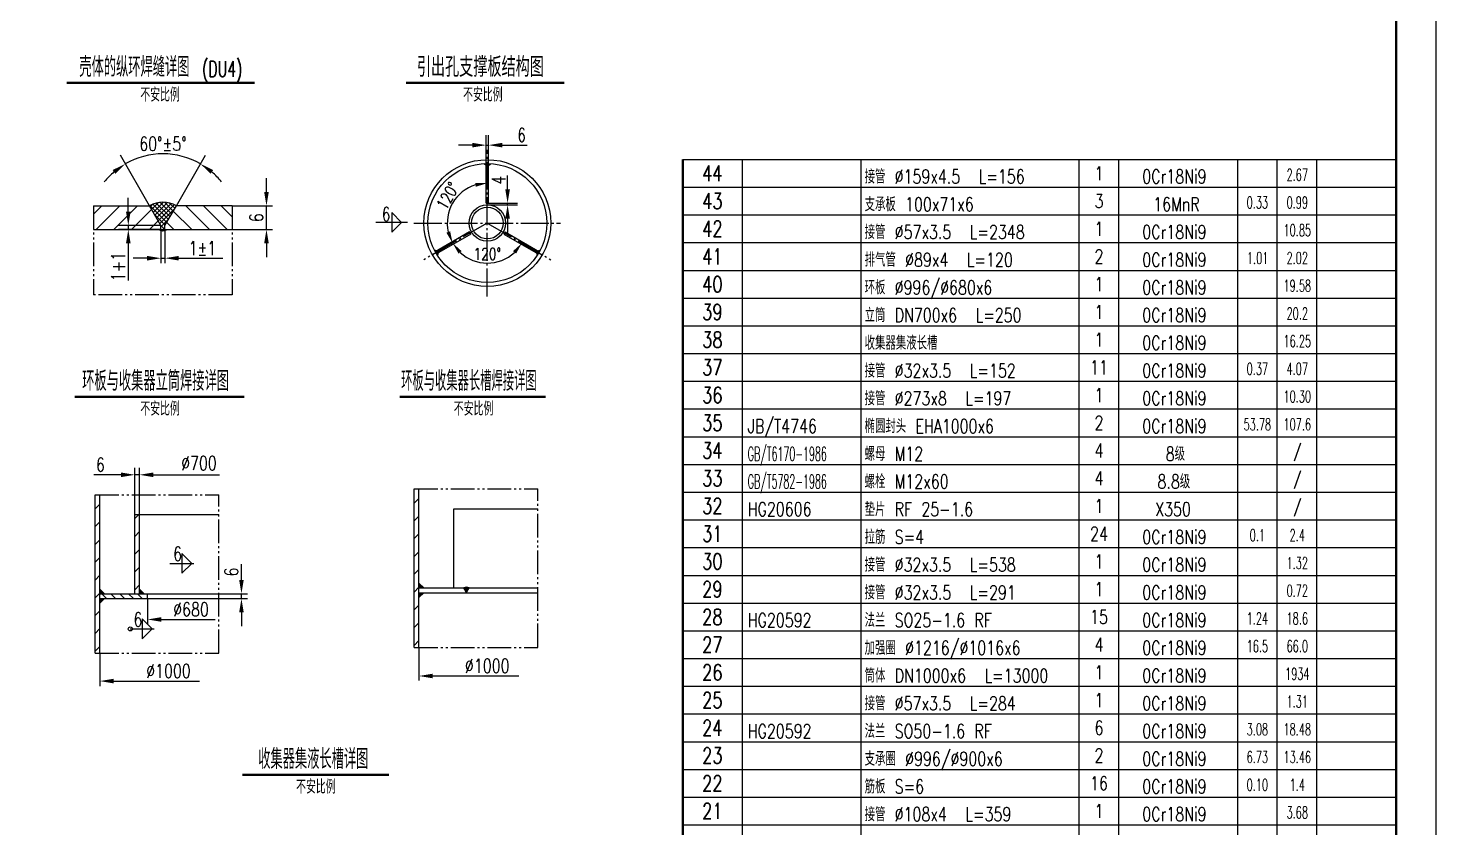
# Model space of a CAD drawing. Header units: millimetres. Extents: x 0 to 11880, y -160 to 16980.
# Drawn here: x 4776 to 11880, y 4425 to 8463 of the extents above; entities that cross this region are included whole.
import ezdxf
from ezdxf.enums import TextEntityAlignment as Align

# ---------------------------------------------------------------- set-up
doc = ezdxf.new("R2010")
doc.units = ezdxf.units.MM
doc.header["$LTSCALE"] = 10
doc.header["$MEASUREMENT"] = 0
doc.linetypes.add('CENW', pattern=[18, 14, -1.5, 1, -1.5])
doc.linetypes.add('SDHW', pattern=[18.5, 12, -1.5, 1, -1.5, 1, -1.5])
for name, color, linetype in [('1', 2, 'CENW'), ('2', 2, 'Continuous'), ('4', 2, 'SDHW')]:
    doc.layers.add(name, color=color, linetype=linetype)
doc.styles.add('HZ', font='txt', dxfattribs={"width": 0.75, "bigfont": 'HZ'})
doc.styles.add('HZTXT', font='txt.shx', dxfattribs={"width": 0.75, "bigfont": 'hztxt.shx'})
doc.styles.add('xtj', font='complex.shx', dxfattribs={"width": 0.7, "height": 70, "bigfont": 'hz5.shx'})
doc.dimstyles.new('ZTR', dxfattribs={"dimtxt": 70, "dimasz": 70, "dimexe": 50, "dimexo": 0, "dimgap": 16, "dimtad": 1, "dimdec": 3, "dimdsep": 46, "dimtxsty": 'xtj', "dimcen": 0, "dimadec": 3, "dimazin": 2, "dimtfac": 0.6, "dimtdec": 3, "dimtmove": 0, "dimatfit": 3, "dimfxl": 0, "dimtolj": 1, "dimarcsym": 0})
pattern_1 = [(45, (15517.8204, 855.0274), (-2.245064, 2.245064), []), (135, (15517.8204, 855.0274), (-2.245064, -2.245064), [])]

# ---------------------------------------------------------------- blocks, each defined once
blk = doc.blocks.new('*D48')
at = {"color": 0, "linetype": 'ByBlock'}
for p, q in [((-32952.1, 8974.8), (-32952.1, 9044.8)), ((-33054.5, 8896.8), (-32902.1, 8896.8)), ((-33048.5, 8904.8), (-32902.1, 8904.8)), ((-32952.1, 8896.8), (-32952.1, 8904.8)), ((-32952.1, 8896.8), (-32952.1, 8904.8)), ((-32952.1, 8826.8), (-32952.1, 8756.8))]:
    blk.add_line(p, q, dxfattribs=at)
for points in [[(-32963.7, 8974.8), (-32940.4, 8974.8), (-32952.1, 8904.8)], [(-32963.7, 8826.8), (-32940.4, 8826.8), (-32952.1, 8896.8)]]:
    blk.add_solid(points, dxfattribs=at)
at = {"layer": 'Defpoints', "color": 0, "linetype": 'ByBlock'}
for p in [(-33054.5, 8896.8), (-33048.5, 8904.8), (-32952.1, 8904.8)]:
    blk.add_point(p, dxfattribs=at)
at = {"color": 0, "linetype": 'ByBlock', "insert": (-32997.3, 9021.4), "char_height": 70, "attachment_point": 5, "rotation": 90, "style": 'xtj'}
blk.add_mtext('\\A1;4', dxfattribs=at)

msp = doc.modelspace()

# ---------------------------------------------------------------- hatches: boundary and pattern name
at = {"layer": '2'}
h = msp.add_hatch(dxfattribs=at)
h.set_pattern_fill('ANSI37', color=256, style=0)
h.set_pattern_definition(pattern_1)
h.paths.add_polyline_path([(7086.79851, 7768.81623), (7086.79851, 7778.75622, 0.0080010436), (7077.20409, 7778.41064)])
h.paths.add_polyline_path([(7108.39293, 7778.41064, 0.0080010436), (7098.79851, 7778.75622), (7098.79851, 7768.81623)])
h = msp.add_hatch(dxfattribs=at)
h.set_pattern_fill('ANSI31', color=256, scale=20, style=0)
h.set_pattern_definition([(45, (1318.37, -215.17), (-44.9013, 44.9013), [])])
h.paths.add_polyline_path([(5105.80221, 7566.05378), (5105.80221, 7446.05378), (5445.80221, 7446.05378), (5445.80221, 7466.05378), (5388.06718, 7566.05378)])
h = msp.add_hatch(dxfattribs=at)
h.set_pattern_fill('ANSI37', color=256, scale=5, style=0)
h.set_pattern_definition([(45, (1318.373, -215.17), (-11.22532, 11.22532), []), (135, (1318.373, -215.17), (-11.22532, -11.22532), [])])
h.paths.add_polyline_path([(5388.06718, 7566.05378), (5445.80221, 7466.05378), (5445.80221, 7446.05378), (5465.80221, 7446.05378), (5465.80221, 7466.05378), (5523.53723, 7566.05378, 0.2679491924)])
h = msp.add_hatch(dxfattribs=at)
h.set_pattern_fill('ANSI31', color=256, scale=20, angle=90, style=0)
h.set_pattern_definition([(135, (1318.37, -215.17), (-44.9013, -44.9013), [])])
h.paths.add_polyline_path([(5805.80221, 7446.05378), (5805.80221, 7566.05378), (5523.53723, 7566.05378), (5465.80221, 7466.05378), (5465.80221, 7446.05378)])
h = msp.add_hatch(dxfattribs=at)
h.set_pattern_fill('ANSI37', color=256, style=0)
h.set_pattern_definition([(45, (23889.8118, -1326.0255), (-2.24506403, 2.24506403), []), (135, (23889.8118, -1326.0255), (-2.24506403, -2.24506403), [])])
h.paths.add_polyline_path([(5465.80221, 7446.05378), (5445.80221, 7446.05378), (5445.80221, 7440.49592, 0.1689675727), (5465.80221, 7440.73025)])
h.paths.add_polyline_path([(5445.80221, 7446.05378), (5435.88659, 7446.05378, 0.0941891304), (5445.80221, 7440.49592)])
h.paths.add_polyline_path([(5475.0442, 7446.05378), (5465.80221, 7446.05378), (5465.80221, 7440.73025, 0.0882823953)])
h = msp.add_hatch(dxfattribs=at)
h.set_pattern_fill('ANSI37', color=256, style=0)
h.set_pattern_definition(pattern_1)
h.paths.add_polyline_path([(6830.04285, 7334.04238), (6838.65114, 7339.01238), (6825.54493, 7342.52418, 0.0080010436)])
h.paths.add_polyline_path([(6836.04285, 7323.65008, 0.0080010436), (6841.13934, 7315.51386), (6844.65114, 7328.62007)])
h = msp.add_hatch(dxfattribs=at)
h.set_pattern_fill('ANSI37', color=256, style=0)
h.set_pattern_definition(pattern_1)
h.paths.add_polyline_path([(7340.94588, 7328.62007), (7344.45768, 7315.51386, 0.0080010436), (7349.55416, 7323.65008)])
h.paths.add_polyline_path([(7355.55416, 7334.04238, 0.0080010436), (7360.05209, 7342.52418), (7346.94588, 7339.01238)])
h = msp.add_hatch(dxfattribs=at)
h.set_pattern_fill('ANSI31', color=256, scale=20, style=0)
h.set_pattern_definition([(45, (3049.983, -123.5), (-44.9013, 44.9013), [])])
h.paths.add_polyline_path([(6747.90667, 6136.1915), (6723.90667, 6136.1915), (6723.90667, 5336.1915), (6747.90667, 5336.1915)])
h = msp.add_hatch(dxfattribs=at)
h.set_pattern_fill('ANSI31', color=256, scale=20, style=0)
h.set_pattern_definition([(45, (1439.66, -152.65), (-44.9013, 44.9013), [])])
h.paths.add_polyline_path([(5137.58271, 6107.04184), (5113.58271, 6107.04184), (5113.58271, 5307.04184), (5137.58271, 5307.04184)])
h = msp.add_hatch(dxfattribs=at)
h.set_pattern_fill('ANSI31', color=256, scale=20, style=0)
h.set_pattern_definition([(45, (-2634.264, -5912.34), (-44.90128, 44.90128), [])])
h.paths.add_polyline_path([(5313.58271, 5607.04184), (5337.58271, 5607.04184), (5337.58271, 6007.04184), (5313.58271, 6007.04184)])
for points in [[(5161.58271, 5607.04184), (5137.58271, 5631.04184), (5137.58271, 5607.04184)], [(5361.58271, 5607.04184), (5337.58271, 5631.04184), (5337.58271, 5607.04184)], [(6771.90667, 5636.1915), (6747.90667, 5660.1915), (6747.90667, 5636.1915)], [(7001.45368, 5636.1915, 0.2679491924), (6974.35967, 5636.1915), (6985.90667, 5616.1915), (6985.90667, 5612.1915), (6989.90667, 5612.1915), (6989.90667, 5616.1915)], [(5161.58271, 5583.04184), (5137.58271, 5583.04184), (5137.58271, 5559.04184)], [(6771.90667, 5612.1915), (6747.90667, 5612.1915), (6747.90667, 5588.1915)]]:
    msp.add_hatch(color=256, dxfattribs=at).paths.add_polyline_path(points)
h = msp.add_hatch(dxfattribs=at)
h.set_pattern_fill('ANSI31', color=256, scale=10, angle=90, style=0)
h.set_pattern_definition([(135, (23889.812, -1326.026), (-22.45064, -22.45064), [])])
h.paths.add_polyline_path([(5377.58271, 5607.04184), (5137.58271, 5607.04184), (5137.58271, 5583.04184), (5377.58271, 5583.04184)])

# ---------------------------------------------------------------- linework, layer by layer
at = {"color": 0, "linetype": 'ByBlock'}
for p, q in [((7086.79851, 7778.75622), (7086.79851, 7922.28768)), ((7098.79851, 7778.75622), (7098.79851, 7922.28768)), ((5388.06718, 7566.05378), (5240.94972, 7820.8687)), ((5523.53723, 7566.05378), (5670.6547, 7820.8687)), ((7016.79851, 7872.28768), (6946.79851, 7872.28768)), ((7086.79851, 7872.28768), (7098.79851, 7872.28768)), ((7168.79851, 7872.28768), (7293.57689, 7872.28768)), ((5978.39496, 7636.05378), (5978.39496, 7706.05378)), ((5281.07667, 7536.05378), (5281.07667, 7606.05378)), ((5805.80221, 7566.05378), (6009.48411, 7566.05378)), ((5978.39496, 7446.05378), (5978.39496, 7566.05378)), ((5445.80221, 7466.05378), (5231.07667, 7466.05378)), ((5281.07667, 7466.05378), (5281.07667, 7446.05378)), ((5445.80221, 7446.05378), (5231.07667, 7446.05378)), ((5445.80221, 7448.73327), (5445.80221, 7276.60728)), ((5465.80221, 7446.05378), (5465.80221, 7276.60728)), ((5805.80221, 7446.05378), (6009.48411, 7446.05378)), ((5281.07667, 7376.05378), (5281.07667, 7189.36134)), ((5978.39496, 7376.05378), (5978.39496, 7306.05378)), ((5375.80221, 7301.39709), (5305.80221, 7301.39709)), ((5445.80221, 7301.39709), (5465.80221, 7301.39709)), ((5535.80221, 7301.39709), (5758.58059, 7301.39709)), ((5243.58271, 6207.77418), (5106.58271, 6207.77418)), ((5313.58271, 6007.04184), (5313.58271, 6242.45634)), ((5337.58271, 6207.77418), (5313.58271, 6207.77418)), ((5337.58271, 6007.04184), (5337.58271, 6242.45634)), ((5337.58271, 6007.04184), (5337.58271, 6242.45634)), ((5407.58271, 6207.77418), (5477.58271, 6207.77418)), ((5407.58271, 6207.77418), (5741.08271, 6207.77418)), ((5852.063, 5677.04184), (5852.063, 5755.71851)), ((5377.58271, 5583.04184), (5377.58271, 5451.2807)), ((5737.58271, 5607.04184), (5882.063, 5607.04184)), ((5737.58271, 5583.04184), (5882.063, 5583.04184)), ((5852.063, 5583.04184), (5852.063, 5607.04184)), ((5447.58271, 5477.20985), (5719.39648, 5477.20985)), ((5852.063, 5513.04184), (5852.063, 5443.04184)), ((6747.90667, 5336.1915), (6747.90667, 5169.43555)), ((5137.58271, 5307.04184), (5137.58271, 5140.28589)), ((6817.90667, 5191.84609), (7251.40667, 5191.84609)), ((5207.58271, 5166.21505), (5641.08271, 5166.21505))]:
    msp.add_line(p, q, dxfattribs=at)
for p, q in [((7086.79851, 7768.81623), (7077.20409, 7778.41064)), ((7086.79851, 7578.81623), (7086.79851, 7778.75622)), ((7098.79851, 7578.81623), (7098.79851, 7778.75622)), ((7098.79851, 7768.81623), (7108.39293, 7778.41064)), ((5105.80221, 7566.05378), (5388.06718, 7566.05378)), ((5445.80221, 7466.05378), (5388.06718, 7566.05378)), ((5465.80221, 7466.05378), (5523.53723, 7566.05378)), ((5805.80221, 7566.05378), (5523.53723, 7566.05378)), ((6610.67668, 7532.18963), (6660.67668, 7482.18963)), ((6610.67668, 7532.18963), (6610.67668, 7432.18963)), ((7086.79851, 7578.81623), (7098.79851, 7578.81623)), ((5445.80221, 7446.05378), (5445.80221, 7466.05378)), ((5465.80221, 7446.05378), (5465.80221, 7466.05378)), ((6660.67668, 7482.18963), (6610.67668, 7482.18963)), ((6660.67668, 7482.18963), (6610.67668, 7432.18963)), ((5105.80221, 7446.05378), (5805.80221, 7446.05378)), ((7003.19597, 7434.01238), (6830.04285, 7334.04238)), ((7009.19597, 7423.62007), (6836.04285, 7323.65008)), ((7009.19597, 7423.62007), (7003.19597, 7434.01238)), ((7182.40105, 7434.01238), (7176.40105, 7423.62007)), ((7176.40105, 7423.62007), (7349.55416, 7323.65008)), ((7182.40105, 7434.01238), (7355.55416, 7334.04238)), ((6838.65114, 7339.01238), (6825.54493, 7342.52418)), ((6844.65114, 7328.62007), (6841.13934, 7315.51386)), ((7340.94588, 7328.62007), (7344.45768, 7315.51386)), ((7346.94588, 7339.01238), (7360.05209, 7342.52418)), ((6723.90667, 5336.1915), (6723.90667, 6136.1915)), ((6747.90667, 5336.1915), (6747.90667, 6136.1915)), ((5113.58271, 5307.04184), (5113.58271, 6107.04184)), ((5137.58271, 5307.04184), (5137.58271, 6107.04184)), ((5313.58271, 5607.04184), (5313.58271, 6007.04184)), ((5313.58271, 6007.04184), (5737.58271, 6007.04184)), ((5337.58271, 5607.04184), (5337.58271, 6007.04184)), ((6923.90667, 5636.1915), (6923.90667, 6036.1915)), ((6923.90667, 6036.1915), (7347.90667, 6036.1915)), ((5601.00407, 5760.4632), (5551.00407, 5810.4632)), ((5551.00407, 5810.4632), (5551.00407, 5710.4632)), ((5601.00407, 5760.4632), (5551.00407, 5710.4632)), ((5137.58271, 5631.04184), (5161.58271, 5607.04184)), ((5361.58271, 5607.04184), (5337.58271, 5631.04184)), ((6747.90667, 5660.1915), (6771.90667, 5636.1915)), ((6747.90667, 5636.1915), (6974.35967, 5636.1915)), ((6985.90667, 5616.1915), (6974.35967, 5636.1915)), ((6985.90667, 5612.1915), (6985.90667, 5616.1915)), ((6989.90667, 5616.1915), (7001.45368, 5636.1915)), ((6989.90667, 5612.1915), (6989.90667, 5616.1915)), ((7001.45368, 5636.1915), (7347.90667, 5636.1915)), ((5137.58271, 5607.04184), (5737.58271, 5607.04184)), ((5137.58271, 5583.04184), (5737.58271, 5583.04184)), ((5137.58271, 5559.04184), (5161.58271, 5583.04184)), ((5377.58271, 5583.04184), (5377.58271, 5607.04184)), ((6747.90667, 5612.1915), (7347.90667, 5612.1915)), ((6747.90667, 5588.1915), (6771.90667, 5612.1915)), ((5401.00407, 5429.62049), (5351.00407, 5479.62049)), ((5351.00407, 5479.62049), (5351.00407, 5379.62049)), ((5401.00407, 5429.62049), (5351.00407, 5379.62049))]:
    msp.add_line(p, q)
for radius in [320, 300, 92, 80]:
    msp.add_circle((7092.79851, 7478.81623), radius)
for centre, radius, start, end in [((5455.80221, 7448.73327), 379.70498, 60, 120), ((5455.80221, 7448.73327), 379.70498, 130.577701451, 141.155402902), ((5455.80221, 7448.73327), 379.70498, 38.844597098, 49.422298549), ((7092.79851, 7478.81623), 201.95112, 107.085904979, 192.914095021), ((7092.79851, 7478.81623), 201.95112, 227.085904979, 312.914095021)]:
    msp.add_arc(centre, radius, start, end, dxfattribs=at)
for centre, radius in [((5455.80221, 7448.73327), 135.47005), ((6987.90667, 5612.7274), 27.09401)]:
    msp.add_arc(centre, radius, 60, 120)
for points in [[(7016.79851, 7883.95435), (7016.79851, 7860.62102), (7086.79851, 7872.28768)], [(7168.79851, 7883.95435), (7168.79851, 7860.62102), (7098.79851, 7872.28768)], [(5202.0724, 7746.65143), (5215.55204, 7727.6056), (5265.94972, 7777.56743)], [(5696.05238, 7727.6056), (5709.53202, 7746.65143), (5645.6547, 7777.56743)], [(7031.97871, 7681.74335), (7034.94973, 7661.96525), (7092.79851, 7680.76735)], [(5966.72829, 7636.05378), (5990.06163, 7636.05378), (5978.39496, 7566.05378)], [(5269.41, 7536.05378), (5292.74334, 7536.05378), (5281.07667, 7466.05378)], [(5269.41, 7376.05378), (5292.74334, 7376.05378), (5281.07667, 7446.05378)], [(5966.72829, 7376.05378), (5990.06163, 7376.05378), (5978.39496, 7446.05378)], [(6905.26241, 7437.34023), (6886.64857, 7430.02415), (6917.90371, 7377.84067)], [(6947.46837, 7324.68118), (6963.11119, 7337.1432), (6917.90371, 7377.84067)], [(7222.48583, 7337.1432), (7238.12865, 7324.68118), (7267.69331, 7377.84067)], [(5375.80221, 7313.06376), (5375.80221, 7289.73042), (5445.80221, 7301.39709)], [(5535.80221, 7313.06376), (5535.80221, 7289.73042), (5465.80221, 7301.39709)], [(5243.58271, 6219.44084), (5243.58271, 6196.10751), (5313.58271, 6207.77418)], [(5407.58271, 6219.44084), (5407.58271, 6196.10751), (5337.58271, 6207.77418)], [(5407.58271, 6219.44084), (5407.58271, 6196.10751), (5337.58271, 6207.77418)], [(5840.39634, 5677.04184), (5863.72967, 5677.04184), (5852.063, 5607.04184)], [(5840.39634, 5513.04184), (5863.72967, 5513.04184), (5852.063, 5583.04184)], [(5447.58271, 5488.87652), (5447.58271, 5465.54318), (5377.58271, 5477.20985)], [(6817.90667, 5203.51276), (6817.90667, 5180.17942), (6747.90667, 5191.84609)], [(5207.58271, 5177.88171), (5207.58271, 5154.54838), (5137.58271, 5166.21505)]]:
    msp.add_solid(points, dxfattribs=at)
at = {"layer": '1'}
for p, q in [((7092.79851, 7108.81623), (7092.79851, 7848.81623)), ((6722.79851, 7478.81623), (7462.79851, 7478.81623)), ((7092.79851, 7478.81623), (6772.36911, 7293.81623)), ((7092.79851, 7478.81623), (7413.22791, 7293.81623))]:
    msp.add_line(p, q, dxfattribs=at)
at = {"layer": '1', "linetype": 'Continuous'}
for p, q in [((8380, 1400), (8380, 7800)), ((8980, 1400), (8980, 7800)), ((10080, 1400), (10080, 7800)), ((10280, 1400), (10280, 7800)), ((10880, 1400), (10880, 7800)), ((11080, 1520), (11080, 7800)), ((11280, 1400), (11280, 7800))]:
    msp.add_line(p, q, dxfattribs=at)
msp.add_lwpolyline([(0, 0), (0, 16820), (11880, 16820), (11880, 0)], close=True, dxfattribs=at)
at = {"layer": '1', "color": 1, "linetype": 'Continuous', "const_width": 12}
msp.add_lwpolyline([(500, 200), (11680, 200), (11680, 16620), (500, 16620), (500, 200)], dxfattribs=at)
at = {"layer": '2'}
for p, q in [((8080, 7800), (11680, 7800)), ((8080, 7660), (11680, 7660)), ((6690.67668, 7482.18963), (6530.67668, 7482.18963)), ((8080, 7520), (11680, 7520)), ((8080, 7380), (11680, 7380)), ((8080, 7240), (11680, 7240)), ((8080, 7100), (11680, 7100)), ((8080, 6960), (11680, 6960)), ((8080, 6820), (11680, 6820)), ((8080, 6680), (11680, 6680)), ((8080, 6540), (11680, 6540)), ((8080, 6400), (11680, 6400)), ((8080, 6260), (11680, 6260)), ((8080, 6120), (11680, 6120)), ((8080, 5980), (11680, 5980)), ((8080, 5840), (11680, 5840)), ((5491.00407, 5760.4632), (5611.00407, 5760.4632)), ((8080, 5700), (11680, 5700)), ((8080, 5560), (11680, 5560)), ((5291.00407, 5429.62049), (5411.00407, 5429.62049)), ((8080, 5420), (11680, 5420)), ((8080, 5280), (11680, 5280)), ((8080, 5140), (11680, 5140)), ((8080, 5000), (11680, 5000)), ((8080, 4860), (11680, 4860)), ((8080, 4720), (11680, 4720)), ((8080, 4580), (11680, 4580)), ((8080, 4440), (11680, 4440))]:
    msp.add_line(p, q, dxfattribs=at)
at = {"layer": '2', "color": 1, "linetype": 'Continuous'}
msp.add_lwpolyline([(500, 200), (500, 16620), (11680, 16620), (11680, 200)], close=True, dxfattribs=at)
msp.add_lwpolyline([(500, 200), (500, 16620), (11680, 16620), (11680, 200)], close=True, dxfattribs=at)
at = {"layer": '2', "const_width": 12}
for points in [[(4969.84677, 8186.5439), (5918.21866, 8186.5439)], [(6683.31914, 8186.5439), (7482.39367, 8186.5439)], [(5011.02031, 6601.07987), (5867.33395, 6601.07987)], [(6651.29209, 6601.07987), (7387.09461, 6601.07987)], [(5857.2757, 4692.13441), (6596.1441, 4692.13441)]]:
    msp.add_lwpolyline(points, dxfattribs=at)
at = {"layer": '2', "color": 1, "linetype": 'Continuous', "const_width": 12}
msp.add_lwpolyline([(8080, 1400), (8080, 7800)], dxfattribs=at)
at = {"layer": '2'}
for points in [[(6832.09803, 7340.76828, 0, 20, 0), (6782.60056, 7390.26575, 0, 0, 0), (6690.67668, 7482.18963, 0, 0, 0)], [(5349.58271, 5619.04184, 0, 20, 0), (5399.08019, 5668.53932, 0, 0, 0), (5491.00407, 5760.4632, 0, 0, 0)], [(5149.58271, 5571.04184, 0, 20, 0), (5199.08019, 5521.54437, 0, 0, 0), (5291.00407, 5429.62049, 0, 0, 0)]]:
    msp.add_lwpolyline(points, format="xyseb", dxfattribs=at)
msp.add_circle((5291.00407, 5429.62049), 10, dxfattribs=at)
msp.add_arc((5455.4654, 7469.35972), 30.4384, 229.967125272, 310.032874728, dxfattribs=at)
at = {"layer": '4'}
for p, q in [((5105.80221, 7566.05378), (5105.80221, 7116.05378)), ((5805.80221, 7566.05378), (5805.80221, 7116.05378)), ((5805.80221, 7116.05378), (5105.80221, 7116.05378)), ((6723.90667, 6136.1915), (7347.90667, 6136.1915)), ((7347.90667, 5336.1915), (7347.90667, 6136.1915)), ((5113.58271, 6107.04184), (5737.58271, 6107.04184)), ((5737.58271, 5307.04184), (5737.58271, 6107.04184)), ((6723.90667, 5336.1915), (7347.90667, 5336.1915)), ((5113.58271, 5307.04184), (5737.58271, 5307.04184))]:
    msp.add_line(p, q, dxfattribs=at)
at = {"layer": 'Defpoints', "color": 0, "linetype": 'ByBlock'}
for p in [(5521.73729, 7822.66968), (7092.79851, 7848.81623), (7098.79851, 7872.28768), (7086.79851, 7778.75622), (7098.79851, 7778.75622), (6962.98683, 7633.51976), (5105.80221, 7566.05378), (5388.06718, 7566.05378), (5523.53723, 7566.05378), (5805.80221, 7566.05378), (5978.39496, 7566.05378), (5445.80221, 7466.05378), (5445.80221, 7466.05378), (5465.80221, 7466.05378), (7092.79851, 7478.81623), (7092.79851, 7478.81623), (5105.80221, 7446.05378), (5281.07667, 7446.05378), (5445.80221, 7448.73327), (5445.80221, 7446.05378), (5465.80221, 7446.05378), (5805.80221, 7446.05378), (5465.80221, 7301.39709), (6772.36911, 7293.81623), (6772.36911, 7293.81623), (7023.72716, 7289.04425), (7413.22791, 7293.81623), (7092.79851, 7108.81623), (5313.58271, 6207.77418), (5313.58271, 6007.04184), (5337.58271, 6007.04184), (5337.58271, 6007.04184), (5377.58271, 5583.04184), (5737.58271, 5607.04184), (5737.58271, 5583.04184), (5852.063, 5607.04184), (6747.90667, 5336.1915), (5137.58271, 5307.04184)]:
    msp.add_point(p, dxfattribs=at)

# ---------------------------------------------------------------- texts
at = {"color": 0, "linetype": 'ByBlock', "attachment_point": 5}
for s, insert, char_height, style in [('6', (7266.1877, 7923.28768), 70, 'xtj'), ('60%%d%%p5%%d', (5455.80221, 7879.43826), 70, 'HZ'), ('1%%p1', (5654.87572, 7352.39709), 70, 'HZ'), ('120%%d', (7092.79851, 7322.86511), 60, 'HZ'), ('6', (5140.08271, 6258.77418), 70, 'HZ'), ('%%c700', (5637.58271, 6266.41924), 70, 'HZ'), ('%%c680', (5597.51453, 5528.20985), 70, 'HZ'), ('%%c1000', (7092.69317, 5242.84609), 70, 'HZ'), ('%%c1000', (5483.70749, 5217.21505), 70, 'HZ')]:
    msp.add_mtext(s, dxfattribs=dict(at, insert=insert, char_height=char_height, style=style))
for s, insert, char_height, rotation, style in [('120%%d', (6894.02322, 7616.62481), 60, 60, 'HZ'), ('\\A1;6', (5927.39496, 7506.05378), 70, 90, 'xtj'), ('1+1', (5230.07667, 7259.05978), 70, 90, 'HZ'), ('6', (5801.063, 5717.33773), 70, 90, 'xtj')]:
    msp.add_mtext(s, dxfattribs=dict(at, insert=insert, char_height=char_height, rotation=rotation, style=style))
at = {"layer": '1', "style": 'HZ'}
for s, width, p in [('2.67', 0.6, (11180.69168, 7722.51047)), ('0.33', 0.6, (10979.30832, 7582.51047)), ('0.99', 0.6, (11180.69168, 7582.51047)), ('10.85', 0.6, (11180.69168, 7442.51047)), ('1.01', 0.6, (10980.69168, 7302.51047)), ('2.02', 0.6, (11180.69168, 7302.51047)), ('19.58', 0.6, (11180.69168, 7162.51047)), ('20.2', 0.6, (11180.69168, 7022.51047)), ('16.25', 0.6, (11180.69168, 6882.51047)), ('0.37', 0.6, (10979.30832, 6742.51047)), ('4.07', 0.6, (11180.69168, 6742.51047)), ('10.30', 0.6, (11180.69168, 6602.51047)), ('53.78', 0.6, (10979.30832, 6462.51047)), ('107.6', 0.6, (11180.69168, 6462.51047)), ('/', 0.7, (11180.69168, 6322.51047)), ('/', 0.7, (11180.69168, 6182.51047)), ('/', 0.7, (11180.69168, 6042.51047)), ('0.1', 0.6, (10979.30832, 5902.51047)), ('2.4', 0.6, (11180.69168, 5902.51047)), ('1.32', 0.6, (11180.69168, 5762.51047)), ('0.72', 0.6, (11180.69168, 5622.51047)), ('1.24', 0.6, (10979.30832, 5482.51047)), ('18.6', 0.6, (11180.69168, 5482.51047)), ('16.5', 0.6, (10979.30832, 5342.51047)), ('66.0', 0.6, (11180.69168, 5342.51047)), ('1934', 0.6, (11180.69168, 5202.51047)), ('1.31', 0.6, (11180.69168, 5062.51047)), ('3.08', 0.6, (10979.30832, 4922.51047)), ('18.48', 0.6, (11180.69168, 4922.51047)), ('6.73', 0.6, (10979.30832, 4782.51047)), ('13.46', 0.6, (11180.69168, 4782.51047)), ('0.10', 0.6, (10979.30832, 4642.51047)), ('1.4', 0.6, (11180.69168, 4642.51047)), ('3.68', 0.6, (11180.69168, 4502.51047))]:
    msp.add_text(s, height=60, dxfattribs=dict(at, width=width)).set_placement(p, align=Align.MIDDLE)
at = {"layer": '2'}
for s, height, style, width, p in [('壳体的纵环焊缝详图', 100, 'HZ', 0.65, (5033.962, 8217.18139)), ('(DU4)', 80, 'HZ', 0.65, (5653.88008, 8217.18139)), ('引出孔支撑板结构图', 100, 'HZ', 0.75, (6737.14625, 8217.18139)), ('不安比例', 70, 'HZ', 0.75, (5341.73537, 8091.90197)), ('不安比例', 70, 'HZ', 0.75, (6970.55125, 8091.90197)), ('接管 %%c159x4.5  L=156', 70, 'HZTXT', 0.75, (8997.07429, 7678.71343)), ('0Cr18Ni9', 70, 'HZTXT', 0.75, (10398.59538, 7678.71343)), ('支承板 100x71x6', 70, 'HZTXT', 0.75, (8997.07429, 7538.71343)), ('16MnR', 70, 'HZTXT', 0.75, (10453.8963, 7538.71343)), ('6', 70, 'xtj', 0.7, (6561.12443, 7488.69705)), ('接管 %%c57x3.5  L=2348', 70, 'HZTXT', 0.75, (8997.07429, 7398.71343)), ('0Cr18Ni9', 70, 'HZTXT', 0.75, (10398.59538, 7398.71343)), ('排气管 %%c89x4  L=120', 70, 'HZTXT', 0.75, (8997.07429, 7258.71343)), ('0Cr18Ni9', 70, 'HZTXT', 0.75, (10398.59538, 7258.71343)), ('环板 %%c996/%%c680x6', 70, 'HZTXT', 0.75, (8997.07429, 7118.71343)), ('0Cr18Ni9', 70, 'HZTXT', 0.75, (10398.59538, 7118.71343)), ('立筒 DN700x6  L=250', 70, 'HZTXT', 0.75, (8997.07429, 6978.71343)), ('0Cr18Ni9', 70, 'HZTXT', 0.75, (10398.59538, 6978.71343)), ('收集器集液长槽', 70, 'HZTXT', 0.75, (8997.07429, 6838.71343)), ('0Cr18Ni9', 70, 'HZTXT', 0.75, (10398.59538, 6838.71343)), ('接管 %%c32x3.5  L=152', 70, 'HZTXT', 0.75, (8997.07429, 6698.71343)), ('0Cr18Ni9', 70, 'HZTXT', 0.75, (10398.59538, 6698.71343)), ('环板与收集器立筒焊接详图', 100, 'HZ', 0.65, (5048.2503, 6631.71737)), ('环板与收集器长槽焊接详图', 100, 'HZ', 0.6, (6657.9751, 6631.71737)), ('接管 %%c273x8  L=197', 70, 'HZTXT', 0.75, (8997.07429, 6558.71343)), ('0Cr18Ni9', 70, 'HZTXT', 0.75, (10398.59538, 6558.71343)), ('不安比例', 70, 'HZ', 0.75, (5341.73537, 6506.43794)), ('不安比例', 70, 'HZ', 0.75, (6923.71085, 6506.43794)), ('JB/T4746', 70, 'HZTXT', 0.75, (8407.33209, 6418.71343)), ('椭圆封头 EHA1000x6', 70, 'HZTXT', 0.75, (8997.07429, 6418.71343)), ('0Cr18Ni9', 70, 'HZTXT', 0.75, (10398.59538, 6418.71343)), ('GB/T6170-1986', 70, 'HZTXT', 0.5, (8407.33209, 6278.71343)), ('螺母 M12', 70, 'HZTXT', 0.75, (8997.07429, 6278.71343)), ('8级', 70, 'HZTXT', 0.75, (10516.73032, 6278.71343)), ('GB/T5782-1986', 70, 'HZTXT', 0.5, (8407.33209, 6138.71343)), ('螺栓 M12x60', 70, 'HZTXT', 0.75, (8997.07429, 6138.71343)), ('8.8级', 70, 'HZTXT', 0.75, (10475.38314, 6138.71343)), ('HG20606', 70, 'HZTXT', 0.75, (8407.33209, 5998.71343)), ('垫片 RF 25-1.6', 70, 'HZTXT', 0.75, (8997.07429, 5998.71343)), ('X350', 70, 'HZTXT', 0.75, (10463.56955, 5998.71343)), ('拉筋 S=4', 70, 'HZTXT', 0.75, (8997.07429, 5858.71343)), ('0Cr18Ni9', 70, 'HZTXT', 0.75, (10398.59538, 5858.71343)), ('6', 70, 'HZ', 0.75, (5507.29198, 5773.24508)), ('接管 %%c32x3.5  L=538', 70, 'HZTXT', 0.75, (8997.07429, 5718.71343)), ('0Cr18Ni9', 70, 'HZTXT', 0.75, (10398.59538, 5718.71343)), ('接管 %%c32x3.5  L=291', 70, 'HZTXT', 0.75, (8997.07429, 5578.71343)), ('0Cr18Ni9', 70, 'HZTXT', 0.75, (10398.59538, 5578.71343)), ('6', 70, 'HZ', 0.75, (5307.29198, 5442.40237)), ('HG20592', 70, 'HZTXT', 0.75, (8407.33209, 5438.71343)), ('法兰 SO25-1.6 RF', 70, 'HZTXT', 0.75, (8997.07429, 5438.71343)), ('0Cr18Ni9', 70, 'HZTXT', 0.75, (10398.59538, 5438.71343)), ('加强圈 %%c1216/%%c1016x6', 70, 'HZTXT', 0.75, (8997.07429, 5298.71343)), ('0Cr18Ni9', 70, 'HZTXT', 0.75, (10398.59538, 5298.71343)), ('筒体 DN1000x6  L=13000', 70, 'HZTXT', 0.75, (8997.07429, 5158.71343)), ('0Cr18Ni9', 70, 'HZTXT', 0.75, (10398.59538, 5158.71343)), ('接管 %%c57x3.5  L=284', 70, 'HZTXT', 0.75, (8997.07429, 5018.71343)), ('0Cr18Ni9', 70, 'HZTXT', 0.75, (10398.59538, 5018.71343)), ('HG20592', 70, 'HZTXT', 0.75, (8407.33209, 4878.71343)), ('法兰 SO50-1.6 RF', 70, 'HZTXT', 0.75, (8997.07429, 4878.71343)), ('0Cr18Ni9', 70, 'HZTXT', 0.75, (10398.59538, 4878.71343)), ('收集器集液长槽详图', 100, 'HZ', 0.65, (5936.85946, 4722.7719)), ('支承圈 %%c996/%%c900x6', 70, 'HZTXT', 0.75, (8997.07429, 4738.71343)), ('0Cr18Ni9', 70, 'HZTXT', 0.75, (10398.59538, 4738.71343)), ('不安比例', 70, 'HZ', 0.75, (6127.85626, 4597.49248)), ('筋板 S=6', 70, 'HZTXT', 0.75, (8997.07429, 4598.71343)), ('0Cr18Ni9', 70, 'HZTXT', 0.75, (10398.59538, 4598.71343)), ('接管 %%c108x4  L=359', 70, 'HZTXT', 0.75, (8997.07429, 4458.71343)), ('0Cr18Ni9', 70, 'HZTXT', 0.75, (10398.59538, 4458.71343))]:
    msp.add_text(s, height=height, dxfattribs=dict(at, style=style, width=width)).set_placement(p)
at = {"layer": '2', "style": 'HZTXT', "width": 0.75}
for s, height, p in [('44', 80, (8228.6926, 7730)), ('1', 70, (10180, 7730)), ('43', 80, (8228.6926, 7590)), ('3', 70, (10180, 7590)), ('42', 80, (8228.6926, 7450)), ('1', 70, (10180, 7450)), ('41', 80, (8228.6926, 7310)), ('2', 70, (10180, 7310)), ('40', 80, (8228.6926, 7170)), ('1', 70, (10180, 7170)), ('39', 80, (8228.6926, 7030)), ('1', 70, (10180, 7030)), ('38', 80, (8228.6926, 6890)), ('1', 70, (10180, 6890)), ('37', 80, (8228.6926, 6750)), ('11', 70, (10180, 6750)), ('36', 80, (8228.6926, 6610)), ('1', 70, (10180, 6610)), ('35', 80, (8228.6926, 6470)), ('2', 70, (10180, 6470)), ('34', 80, (8228.6926, 6330)), ('4', 70, (10180, 6330)), ('33', 80, (8228.6926, 6190)), ('4', 70, (10180, 6190)), ('32', 80, (8228.6926, 6050)), ('1', 70, (10180, 6050)), ('31', 80, (8228.6926, 5910)), ('24', 70, (10180, 5910)), ('30', 80, (8228.6926, 5770)), ('1', 70, (10180, 5770)), ('29', 80, (8228.6926, 5630)), ('1', 70, (10180, 5630)), ('28', 80, (8228.6926, 5490)), ('15', 70, (10180, 5490)), ('27', 80, (8228.6926, 5350)), ('4', 70, (10180, 5350)), ('26', 80, (8228.6926, 5210)), ('1', 70, (10180, 5210)), ('25', 80, (8228.6926, 5070)), ('1', 70, (10180, 5070)), ('24', 80, (8228.6926, 4930)), ('6', 70, (10180, 4930)), ('23', 80, (8228.6926, 4790)), ('2', 70, (10180, 4790)), ('22', 80, (8228.6926, 4650)), ('16', 70, (10180, 4650)), ('21', 80, (8228.6926, 4510)), ('1', 70, (10180, 4510))]:
    msp.add_text(s, height=height, dxfattribs=at).set_placement(p, align=Align.MIDDLE)

# ---------------------------------------------------------------- dimensions: what is measured, and where the dimension line sits
at = {"layer": '2'}
dim = msp.add_linear_dim(base=(7195.2735, 7578.81623), p1=(7092.79851, 7570.81623), p2=(7098.79851, 7578.81623), angle=90, dimstyle='ZTR', override={"dimlfac": 0.5, "dimtmove": 2}, dxfattribs=at)
dim.commit()
dim.dimension.update_dxf_attribs({"geometry": '*D48', "text_midpoint": (7150.04193, 7695.34685), "dimtype": 128, "insert": (40147.33556, -1326.02551)})

doc.saveas('drawing.dxf')
